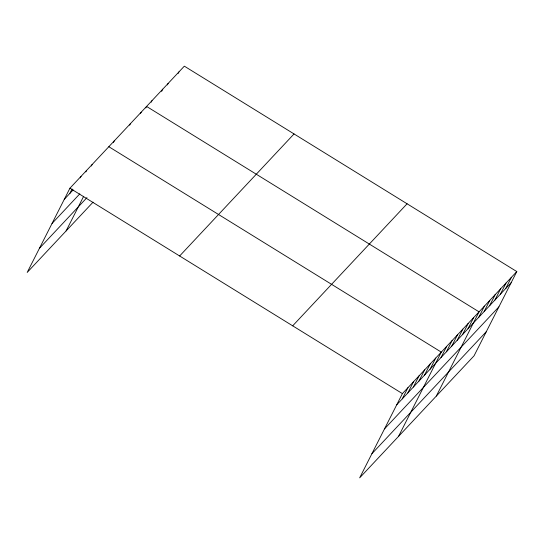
<?xml version="1.0" encoding="UTF-8"?>
<svg xmlns="http://www.w3.org/2000/svg" width="544" height="544" viewBox="0 0 544 544"><rect width="100%" height="100%" fill="white"/><g stroke="black" fill="none" stroke-linecap="round" stroke-linejoin="round"><path stroke-width="0.82" d="M516.8 271.572L402.397 393.611L359.666 477.843L474.069 355.796L516.8 271.572L184.334 66.157L69.931 188.204L27.2 272.428L93.065 202.164M69.816 193.446L72.087 188.979M80.288 177.834L81.042 176.344M85.843 171.911L86.598 170.422M91.399 165.981L92.16 164.492M66.096 230.935L83.674 196.289M113.465 142.446L114.22 140.95M129.642 125.181L130.397 123.692M140.434 113.676L141.188 112.186M145.826 107.923L146.581 106.434L479.046 311.848L436.315 396.073M151.218 102.17L151.973 100.681M161.622 91.406L162.758 89.175M167.396 84.912L168.15 83.416M178.18 73.399L178.942 71.91M402.288 398.861L407.952 387.688M407.844 392.931L413.515 381.759M413.399 387.008L419.07 375.829M418.955 381.079L424.626 369.9M424.51 375.149L430.182 363.977M430.073 369.22L435.737 358.047M398.562 436.349L441.293 352.118L108.827 146.71M441.021 357.544L446.685 346.365M446.413 351.784L452.084 340.612M451.806 346.032L457.477 334.859M457.198 340.279L462.869 329.106M462.59 334.526L468.262 323.354M467.983 328.773L473.654 317.601M478.774 317.268L484.439 306.088M484.167 311.515L489.831 300.336M489.559 305.762L495.23 294.583M494.952 300.009L500.623 288.83M500.344 294.25L506.015 283.077M505.736 288.497L511.408 277.324M64.26 199.376L73.154 189.89M52.034 223.482L79.812 193.848M39.433 248.322L86.958 197.622M179.642 255.986L294.046 133.946M292.686 325.829L407.089 203.782M396.732 404.79L511.129 282.744M384.499 428.896L498.902 306.85M371.899 453.737L486.302 331.69M69.931 188.204L402.397 393.611"/></g></svg>
